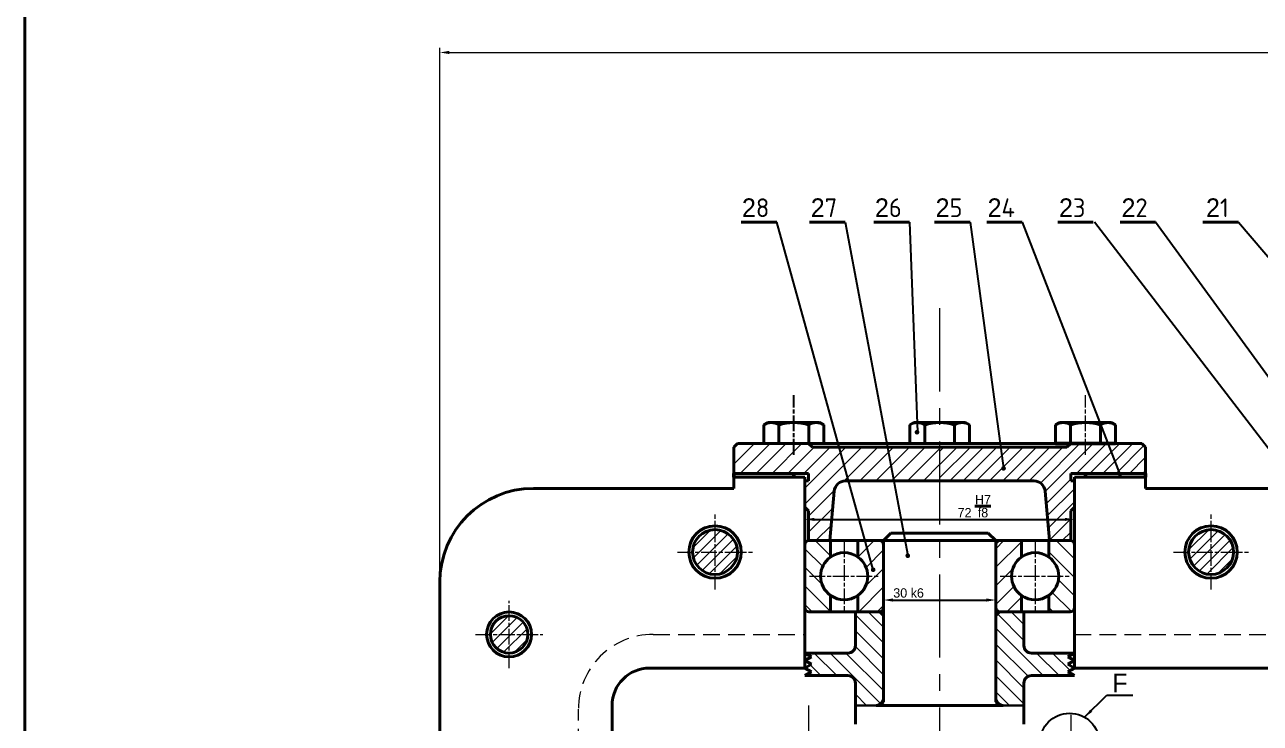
# Model space of a CAD drawing. Header units: millimetres. Extents: x -190 to 12889, y -227 to 3957.
# Drawn here: x 6903 to 7233, y 3325.6 to 3512.2 of the extents above; entities that cross this region are included whole.
import ezdxf

# ---------------------------------------------------------------- set-up
doc = ezdxf.new("R2010")
doc.units = ezdxf.units.MM
doc.header["$LTSCALE"] = 0.7
doc.header["$PDMODE"] = 35
doc.header["$PDSIZE"] = -4
for name, pattern in [('AM_ISO08W050', [18, 12, -1.5, 3, -1.5]), ('AM_ISO08W050x2', [9, 6, -0.75, 1.5, -0.75]), ('CENTER', [50.8, 31.75, -6.35, 6.35, -6.35]), ('HIDDEN', [9.525, 6.35, -3.175])]:
    doc.linetypes.add(name, pattern=pattern)
doc.layers.get('0').update_dxf_attribs({"color": 255})
for name, color, linetype, lineweight in [('AM_5', 10, 'Continuous', 25), ('AM_7', 4, 'AM_ISO08W050', 25), ('AM_8', 1, 'Continuous', 25), ('CON', 7, 'Continuous', 50), ('khuat', 6, 'HIDDEN', 13), ('manh', 1, 'Continuous', 13), ('net dam', 7, 'Continuous', 40), ('Net_chinh', 7, 'Continuous', 30), ('Nét đậm', 7, 'Continuous', 40), ('tam', 4, 'CENTER', 13)]:
    doc.layers.add(name, color=color, linetype=linetype, lineweight=lineweight)
doc.dimstyles.new('ISO-25', dxfattribs={"dimtxt": 2.5, "dimasz": 2.5, "dimexe": 1.25, "dimexo": 0.625, "dimtad": 1, "dimtxsty": 'Standard', "dimcen": 2.5, "dimadec": 0, "dimazin": 0, "dimtfac": 1, "dimtmove": 0, "dimatfit": 3, "dimfxl": 1, "dimarcsym": 0})
doc.dimstyles.new('ISO-25$0', dxfattribs={"dimtxt": 3.5, "dimasz": 2.5, "dimexe": 1.25, "dimexo": 0.625, "dimtad": 1, "dimtoh": 1, "dimtxsty": 'Standard', "dimcen": 2.5, "dimclrd": 3, "dimclre": 3, "dimclrt": 2, "dimadec": 0, "dimazin": 0, "dimtfac": 1, "dimtmove": 0, "dimatfit": 3, "dimfxl": 1, "dimlwd": 13, "dimlwe": 13, "dimarcsym": 0})
pattern_1 = [(45, (6426.5805, 2720.5655), (-2.474874, 2.474874), [])]
pattern_2 = [(135, (6426.5805, 2720.5655), (-2.474874, -2.474874), [])]

# ---------------------------------------------------------------- blocks, each defined once
blk = doc.blocks.new('*D804')
at = {"layer": 'Defpoints', "color": 0, "transparency": 16777216}
for p in [(7183.37, 3386.49), (7111.37, 3382.57), (7183.37, 3380.07)]:
    blk.add_point(p, dxfattribs=at)
at = {"layer": 'net dam', "color": 0, "lineweight": -2, "transparency": 16777216}
for p, q in [((7183.37, 3385.87), (7183.37, 3378.82)), ((7111.37, 3381.94), (7111.37, 3378.82)), ((7113.87, 3380.07), (7180.87, 3380.07))]:
    blk.add_line(p, q, dxfattribs=at)
at = {"layer": 'net dam', "color": 0, "transparency": 16777216}
for points in [[(7113.87, 3380.48), (7113.87, 3379.65), (7111.37, 3380.07)], [(7180.87, 3380.48), (7180.87, 3379.65), (7183.37, 3380.07)]]:
    blk.add_solid(points, dxfattribs=at)
at = {"layer": 'net dam', "color": 0, "transparency": 16777216, "insert": (7156.62, 3383.61), "char_height": 2.5, "attachment_point": 5}
blk.add_mtext('72{}{\\C2; \\SH7/f8;}', dxfattribs=at)
blk = doc.blocks.new('*D805')
at = {"color": 0, "lineweight": -2, "transparency": 16777216}
for p, q in [((7162.37, 3357.11), (7162.37, 3359.77)), ((7132.37, 3358.7), (7132.37, 3357.27)), ((7134.87, 3358.52), (7159.87, 3358.52))]:
    blk.add_line(p, q, dxfattribs=at)
at = {"color": 0, "transparency": 16777216}
for points in [[(7134.87, 3358.94), (7134.87, 3358.1), (7132.37, 3358.52)], [(7159.87, 3358.94), (7159.87, 3358.1), (7162.37, 3358.52)]]:
    blk.add_solid(points, dxfattribs=at)
at = {"layer": 'Defpoints', "color": 0, "transparency": 16777216}
for p in [(7132.37, 3359.32), (7162.37, 3358.52), (7162.37, 3356.49)]:
    blk.add_point(p, dxfattribs=at)
at = {"color": 0, "transparency": 16777216, "insert": (7139.07, 3360.4), "char_height": 2.5, "attachment_point": 5}
blk.add_mtext('30{}{\\C2; k6}', dxfattribs=at)
blk = doc.blocks.new('*D823')
at = {"layer": 'AM_5', "color": 3, "linetype": 'Continuous', "lineweight": 13, "transparency": 16777216}
for p, q in [((7013.87, 3363.97), (7013.87, 3506.06)), ((7525.87, 3363.97), (7525.87, 3506.06)), ((7016.37, 3504.81), (7523.37, 3504.81))]:
    blk.add_line(p, q, dxfattribs=at)
at = {"layer": 'AM_5', "color": 3, "transparency": 16777216}
for points in [[(7016.37, 3505.23), (7016.37, 3504.39), (7013.87, 3504.81)], [(7523.37, 3505.23), (7523.37, 3504.39), (7525.87, 3504.81)]]:
    blk.add_solid(points, dxfattribs=at)
at = {"layer": 'Defpoints', "color": 0, "transparency": 16777216}
for p in [(7525.87, 3504.81), (7013.87, 3363.35), (7525.87, 3363.35)]:
    blk.add_point(p, dxfattribs=at)
at = {"layer": 'AM_5', "color": 2, "transparency": 16777216, "insert": (7269.87, 3507.19), "char_height": 3.5, "attachment_point": 5}
blk.add_mtext('512', dxfattribs=at)

msp = doc.modelspace()

# ---------------------------------------------------------------- hatches: boundary and pattern name
h = msp.add_hatch(color=1)
h.dxf.hatch_style = 1
h.paths.add_polyline_path([(7108.4017, 3391.3451), (7108.4017, 3392.3463), (7092.3728, 3392.3463), (7092.3728, 3391.3451)])
h = msp.add_hatch(color=1)
h.dxf.hatch_style = 1
h.paths.add_polyline_path([(7186.3439, 3392.3463), (7186.3439, 3391.3451), (7202.3728, 3391.3451), (7202.3728, 3392.3463)])
at = {"layer": 'AM_8'}
h = msp.add_hatch(color=256, dxfattribs=at)
edge = h.paths.add_edge_path(flags=0)
edge.add_arc((7141.3244, 3403.3494), 0.625, 0, 360)
h = msp.add_hatch(color=256, dxfattribs=at)
edge = h.paths.add_edge_path(flags=0)
edge.add_arc((7164.4415, 3393.7039), 0.625, 0, 360)
h = msp.add_hatch(color=256, dxfattribs=at)
edge = h.paths.add_edge_path()
edge.add_arc((7195.5582, 3391.8543), 0.4442, 0, 360)
h = msp.add_hatch(color=256, dxfattribs=at)
edge = h.paths.add_edge_path(flags=0)
edge.add_arc((7138.8528, 3370.3653), 0.625, 0, 360)
h = msp.add_hatch(color=256, dxfattribs=at)
edge = h.paths.add_edge_path(flags=0)
edge.add_arc((7129.6142, 3366.6215), 0.625, 0, 360)
at = {"layer": 'manh'}
h = msp.add_hatch(dxfattribs=at)
h.set_pattern_fill('_USER', color=1, scale=3, angle=45, pattern_type=0)
h.set_pattern_definition([(45, (6426.5805, 2720.5655), (-2.12132, 2.12132), [])])
edge = h.paths.add_edge_path()
edge.add_line((7112.3728, 3392.3463), (7112.3728, 3390.3463))
edge.add_line((7112.3728, 3390.3463), (7111.3728, 3390.3463))
edge.add_line((7111.3728, 3390.3463), (7111.3728, 3383.3463))
edge.add_line((7111.3728, 3383.3463), (7112.3728, 3382.3463))
edge.add_line((7112.3728, 3382.3463), (7112.3728, 3374.3863))
edge.add_line((7112.3728, 3374.3863), (7118.0565, 3374.3863))
edge.add_line((7118.0565, 3374.3863), (7119.2134, 3387.6098))
edge.add_arc((7122.1997, 3387.3485), 2.9978, 90, 175, ccw=False)
edge.add_line((7122.1997, 3390.3463), (7147.3728, 3390.3463))
edge.add_line((7147.3728, 3390.3463), (7147.3728, 3399.3463))
edge.add_line((7147.3728, 3399.3463), (7113.3728, 3399.3463))
edge.add_line((7113.3728, 3399.3463), (7112.3728, 3400.3463))
edge.add_line((7112.3728, 3400.3463), (7093.3728, 3400.3463))
edge.add_line((7093.3728, 3400.3463), (7092.3728, 3399.3463))
edge.add_line((7092.3728, 3399.3463), (7092.3728, 3392.3463))
edge.add_line((7092.3728, 3392.3463), (7112.3728, 3392.3463))
h = msp.add_hatch(dxfattribs=at)
h.set_pattern_fill('_USER', color=1, scale=2.5, angle=45, pattern_type=0)
h.set_pattern_definition([(45, (3667.902, 1308.215), (-1.767767, 1.767767), [])])
edge = h.paths.add_edge_path()
edge.add_line((7192.3177, 3400.3463), (7182.3728, 3400.3463))
edge.add_line((7182.3728, 3400.3463), (7181.3728, 3399.3463))
edge.add_line((7181.3728, 3399.3463), (7147.3728, 3399.3463))
edge.add_line((7147.3728, 3399.3463), (7147.3728, 3397.3463))
edge.add_line((7147.3728, 3397.3463), (7147.3728, 3390.3463))
edge.add_line((7147.3728, 3390.3463), (7172.5459, 3390.3463))
edge.add_arc((7172.5459, 3387.3485), 2.9978, 5, 90, ccw=False)
edge.add_line((7175.5322, 3387.6098), (7176.6891, 3374.3863))
edge.add_line((7176.6891, 3374.3863), (7182.3728, 3374.3863))
edge.add_line((7182.3728, 3374.3863), (7182.3728, 3382.3463))
edge.add_line((7182.3728, 3382.3463), (7183.3728, 3383.3463))
edge.add_line((7183.3728, 3383.3463), (7183.3728, 3390.3463))
edge.add_line((7183.3728, 3390.3463), (7182.3728, 3390.3463))
edge.add_line((7182.3728, 3390.3463), (7182.3728, 3392.3463))
edge.add_line((7182.3728, 3392.3463), (7195.4094, 3392.3463))
edge.add_line((7195.4094, 3392.3463), (7192.3177, 3400.3463))
h.paths.add_polyline_path([(7202.3728, 3399.3463), (7201.3728, 3400.3463), (7192.3177, 3400.3463), (7195.4094, 3392.3463), (7202.3728, 3392.3463)])
h = msp.add_hatch(dxfattribs=at)
h.set_pattern_fill('_USER', color=1, scale=2, angle=45, pattern_type=0)
h.set_pattern_definition([(45, (5239.5146, 2854.2354), (-1.4142136, 1.4142136), [])])
h.paths.add_polyline_path([(7032.3728, 3354.3451), (7032.3728, 3349.3451), (7037.3728, 3349.3451, 0.41421356)])
h.paths.add_polyline_path([(7032.3728, 3354.3451, 0.41421356), (7027.3728, 3349.3451), (7032.3728, 3349.3451)])
h.paths.add_polyline_path([(7032.3728, 3349.3451), (7027.3728, 3349.3451, 0.41421356), (7032.3728, 3344.3451)])
h.paths.add_polyline_path([(7037.3728, 3349.3451), (7032.3728, 3349.3451), (7032.3728, 3344.3451, 0.41421356)])
h.paths.add_polyline_path([(7087.3728, 3377.3451), (7087.3728, 3371.3451), (7093.3728, 3371.3451, 0.41421356)])
h.paths.add_polyline_path([(7087.3728, 3377.3451, 0.41421356), (7081.3728, 3371.3451), (7087.3728, 3371.3451)])
h.paths.add_polyline_path([(7087.3728, 3371.3451), (7081.3728, 3371.3451, 0.41421356), (7087.3728, 3365.3451)])
h.paths.add_polyline_path([(7093.3728, 3371.3451), (7087.3728, 3371.3451), (7087.3728, 3365.3451, 0.41421356)])
h.paths.add_polyline_path([(7219.8728, 3377.3451, 0.41421356), (7213.8728, 3371.3451), (7219.8728, 3371.3451)])
h.paths.add_polyline_path([(7219.8728, 3371.3451), (7213.8728, 3371.3451, 0.41421356), (7219.8728, 3365.3451)])
h.paths.add_polyline_path([(7225.8728, 3371.3451), (7219.8728, 3371.3451), (7219.8728, 3365.3451, 0.41421356)])
h.paths.add_polyline_path([(7219.8728, 3377.3451), (7219.8728, 3371.3451), (7225.8728, 3371.3451, 0.41421356)])
h.paths.add_polyline_path([(7407.3728, 3377.3451), (7407.3728, 3371.3451), (7413.3728, 3371.3451, 0.41421356)])
h.paths.add_polyline_path([(7407.3728, 3377.3451, 0.41421356), (7401.3728, 3371.3451), (7407.3728, 3371.3451)])
h.paths.add_polyline_path([(7407.3728, 3371.3451), (7401.3728, 3371.3451, 0.41421356), (7407.3728, 3365.3451)])
h.paths.add_polyline_path([(7413.3728, 3371.3451), (7407.3728, 3371.3451), (7407.3728, 3365.3451, 0.41421356)])
h.paths.add_polyline_path([(7507.3728, 3354.3451, 0.41421356), (7502.3728, 3349.3451), (7507.3728, 3349.3451)])
h.paths.add_polyline_path([(7507.3728, 3354.3451), (7507.3728, 3349.3451), (7512.3728, 3349.3451, 0.41421356)])
h.paths.add_polyline_path([(7512.3728, 3349.3451), (7507.3728, 3349.3451), (7507.3728, 3344.3451, 0.41421356)])
h.paths.add_polyline_path([(7507.3728, 3349.3451), (7502.3728, 3349.3451, 0.41421356), (7507.3728, 3344.3451)])
h.paths.add_polyline_path([(7507.3728, 3372.3437, 0.41421356), (7504.3728, 3369.3437), (7507.3728, 3369.3437)])
h.paths.add_polyline_path([(7507.3728, 3372.3437), (7507.3728, 3369.3437), (7510.3728, 3369.3437, 0.41421356)])
h.paths.add_polyline_path([(7510.3728, 3369.3437), (7507.3728, 3369.3437), (7507.3728, 3366.3437, 0.41421356)])
h.paths.add_polyline_path([(7507.3728, 3369.3437), (7504.3728, 3369.3437, 0.41421356), (7507.3728, 3366.3437)])
h.paths.add_polyline_path([(7507.3728, 3231.3451, 0.41421356), (7502.3728, 3226.3451), (7507.3728, 3226.3451)])
h.paths.add_polyline_path([(7507.3728, 3231.3451), (7507.3728, 3226.3451), (7512.3728, 3226.3451, 0.41421356)])
h.paths.add_polyline_path([(7512.3728, 3226.3451), (7507.3728, 3226.3451), (7507.3728, 3221.3451, 0.41421356)])
h.paths.add_polyline_path([(7507.3728, 3226.3451), (7502.3728, 3226.3451, 0.41421356), (7507.3728, 3221.3451)])
h.paths.add_polyline_path([(7407.3728, 3210.3451, 0.37620309), (7401.4246, 3205.1318), (7401.6852, 3204.3451), (7407.3728, 3204.3451)])
h.paths.add_polyline_path([(7407.3728, 3204.3451), (7401.6852, 3204.3451), (7403.0705, 3200.163, 0.20259403), (7407.3728, 3198.3451)])
h.paths.add_polyline_path([(7413.3728, 3204.3451), (7407.3728, 3204.3451), (7407.3728, 3198.3451, 0.41421356)])
h.paths.add_polyline_path([(7407.3728, 3210.3451), (7407.3728, 3204.3451), (7413.3728, 3204.3451, 0.41421356)])
h.paths.add_polyline_path([(7401.6852, 3204.3451), (7401.3728, 3204.3451, 0.19523589), (7403.0705, 3200.163)])
h.paths.add_polyline_path([(7219.8728, 3210.3451, 0.41421356), (7213.8728, 3204.3451), (7219.8728, 3204.3451)])
h.paths.add_polyline_path([(7219.8728, 3204.3451), (7213.8728, 3204.3451, 0.41421356), (7219.8728, 3198.3451)])
h.paths.add_polyline_path([(7225.8728, 3204.3451), (7219.8728, 3204.3451), (7219.8728, 3198.3451, 0.41421356)])
h.paths.add_polyline_path([(7219.8728, 3210.3451), (7219.8728, 3204.3451), (7225.8728, 3204.3451, 0.41421356)])
h.paths.add_polyline_path([(7087.3728, 3210.3451), (7087.3728, 3204.3451), (7093.3728, 3204.3451, 0.41421356)])
h.paths.add_polyline_path([(7087.3728, 3210.3451, 0.41421356), (7081.3728, 3204.3451), (7087.3728, 3204.3451)])
h.paths.add_polyline_path([(7087.3728, 3204.3451), (7081.3728, 3204.3451, 0.41421356), (7087.3728, 3198.3451)])
h.paths.add_polyline_path([(7093.3728, 3204.3451), (7087.3728, 3204.3451), (7087.3728, 3198.3451, 0.41421356)])
h.paths.add_polyline_path([(7032.3728, 3209.3451), (7032.3728, 3206.3451), (7035.3728, 3206.3451, 0.41421356)])
h.paths.add_polyline_path([(7032.3728, 3209.3451, 0.41421356), (7029.3728, 3206.3451), (7032.3728, 3206.3451)])
h.paths.add_polyline_path([(7032.3728, 3206.3451), (7031.2242, 3206.3451), (7030.2873, 3204.1886, 0.19456239), (7032.3728, 3203.3451)])
h.paths.add_polyline_path([(7035.3728, 3206.3451), (7032.3728, 3206.3451), (7032.3728, 3203.3451, 0.41421356)])
h.paths.add_polyline_path([(7031.2242, 3206.3451), (7029.3728, 3206.3451, 0.2032696), (7030.2873, 3204.1886)])
h.paths.add_polyline_path([(7032.3728, 3231.3451, 0.41421356), (7027.3728, 3226.3451), (7032.3728, 3226.3451)])
h.paths.add_polyline_path([(7032.3728, 3226.3451), (7027.3728, 3226.3451, 0.41421356), (7032.3728, 3221.3451)])
h.paths.add_polyline_path([(7037.3728, 3226.3451), (7032.3728, 3226.3451), (7032.3728, 3221.3451, 0.41421356)])
h.paths.add_polyline_path([(7032.3728, 3231.3451), (7032.3728, 3226.3451), (7037.3728, 3226.3451, 0.41421356)])
h = msp.add_hatch(dxfattribs=at)
h.set_pattern_fill('_U', color=256, scale=3.5, angle=135, style=0, pattern_type=0)
h.set_pattern_definition(pattern_2)
edge = h.paths.add_edge_path()
edge.add_line((7118.2188, 3370.0106), (7118.2188, 3374.3863))
edge.add_line((7118.2188, 3374.3863), (7112.4728, 3374.3863))
edge.add_arc((7112.4728, 3373.2863), 1.1, 90, 180)
edge.add_line((7111.3728, 3373.2863), (7111.3728, 3356.4863))
edge.add_arc((7112.4728, 3356.4863), 1.1, 180, 270)
edge.add_line((7112.4728, 3355.3863), (7118.2188, 3355.3863))
edge.add_line((7118.2188, 3355.3863), (7118.2188, 3359.7619))
edge.add_arc((7121.8728, 3364.8863), 6.2937, 125.491388, 234.508612, ccw=False)
h = msp.add_hatch(dxfattribs=at)
h.set_pattern_fill('_U', color=256, scale=3.5, angle=45, style=0, pattern_type=0)
h.set_pattern_definition(pattern_1)
edge = h.paths.add_edge_path()
edge.add_line((7125.5268, 3355.3863), (7131.2728, 3355.3863))
edge.add_arc((7131.2728, 3356.4863), 1.1, 270, 360)
edge.add_line((7132.3728, 3356.4863), (7132.3728, 3373.2863))
edge.add_arc((7131.2728, 3373.2863), 1.1, 360, 450)
edge.add_line((7131.2728, 3374.3863), (7125.5268, 3374.3863))
edge.add_line((7125.5268, 3374.3863), (7125.5268, 3370.0106))
edge.add_arc((7121.8728, 3364.8863), 6.2937, -54.508612, 54.508612, ccw=False)
edge.add_line((7125.5268, 3359.7619), (7125.5268, 3355.3863))
h = msp.add_hatch(dxfattribs=at)
h.set_pattern_fill('_U', color=256, scale=3.5, angle=45, style=0, pattern_type=0)
h.set_pattern_definition(pattern_1)
edge = h.paths.add_edge_path()
edge.add_line((7169.2188, 3370.0106), (7169.2188, 3374.3863))
edge.add_line((7169.2188, 3374.3863), (7163.4728, 3374.3863))
edge.add_arc((7163.4728, 3373.2863), 1.1, 90, 180)
edge.add_line((7162.3728, 3373.2863), (7162.3728, 3356.4863))
edge.add_arc((7163.4728, 3356.4863), 1.1, 180, 270)
edge.add_line((7163.4728, 3355.3863), (7169.2188, 3355.3863))
edge.add_line((7169.2188, 3355.3863), (7169.2188, 3359.7619))
edge.add_arc((7172.8728, 3364.8863), 6.2937, 125.491388, 234.508612, ccw=False)
h = msp.add_hatch(dxfattribs=at)
h.set_pattern_fill('_U', color=256, scale=3.5, angle=135, style=0, pattern_type=0)
h.set_pattern_definition(pattern_2)
edge = h.paths.add_edge_path()
edge.add_line((7176.5268, 3355.3863), (7182.2728, 3355.3863))
edge.add_arc((7182.2728, 3356.4863), 1.1, 270, 360)
edge.add_line((7183.3728, 3356.4863), (7183.3728, 3373.2863))
edge.add_arc((7182.2728, 3373.2863), 1.1, 360, 450)
edge.add_line((7182.2728, 3374.3863), (7176.5268, 3374.3863))
edge.add_line((7176.5268, 3374.3863), (7176.5268, 3370.0106))
edge.add_arc((7172.8728, 3364.8863), 6.2937, -54.508612, 54.508612, ccw=False)
edge.add_line((7176.5268, 3359.7619), (7176.5268, 3355.3863))
h = msp.add_hatch(dxfattribs=at)
h.set_pattern_fill('_USER', color=1, scale=3, angle=135, style=0, pattern_type=0)
h.set_pattern_definition([(135, (2254.031, 3257.259), (-2.1213203, -2.1213203), [])])
h.paths.add_polyline_path([(7132.3728, 3354.3863), (7131.3728, 3355.3863), (7124.8728, 3355.3863), (7124.8728, 3346.3451, -0.41421356), (7122.8728, 3344.3451), (7111.3728, 3344.3451), (7113.1049, 3343.3451), (7111.3728, 3342.3451), (7113.1049, 3341.3451), (7111.3728, 3340.3451), (7113.1049, 3339.3451), (7111.3728, 3338.3451), (7122.8728, 3338.3451, -0.41421356), (7124.8728, 3336.3451), (7124.8728, 3330.3437), (7130.3728, 3330.3437, 0.41421356), (7132.3728, 3332.3437)])
h.paths.add_polyline_path([(7169.8728, 3346.3451), (7169.8728, 3355.3863), (7163.3728, 3355.3863), (7162.3728, 3354.3863), (7162.3728, 3332.3437, 0.41421356), (7164.3728, 3330.3437), (7169.8728, 3330.3437), (7169.8728, 3336.3451, -0.41421356), (7171.8728, 3338.3451), (7183.3728, 3338.3451), (7181.6408, 3339.3451), (7183.3728, 3340.3451), (7181.6408, 3341.3451), (7183.3728, 3342.3451), (7181.6408, 3343.3451), (7183.3728, 3344.3451), (7171.8728, 3344.3451, -0.41421356)])

# ---------------------------------------------------------------- linework, layer by layer
at = {"layer": 'AM_7', "linetype": 'AM_ISO08W050x2'}
msp.add_line((7108.4017, 3397.3463), (7108.4017, 3413.2455), dxfattribs=at)
at = {"layer": 'AM_8'}
for p, q in [((7129.5796, 3366.5964), (7103.8529, 3459.5109)), ((7122.103, 3459.5109), (7138.8956, 3370.3779)), ((7139.2953, 3459.5109), (7141.4324, 3403.3863)), ((7155.5059, 3459.5109), (7164.4642, 3393.7177)), ((7169.4534, 3459.5109), (7195.5842, 3391.8937)), ((7291.2648, 3325.8393), (7188.7404, 3459.5109)), ((7317.9793, 3304.1734), (7205.0585, 3459.5109)), ((7227.1929, 3459.5109), (7305.2204, 3367.3944))]:
    msp.add_line(p, q, dxfattribs=at)
msp.add_circle((7182.0884, 3320.3529), 7.9405, dxfattribs=at)
at = {"layer": 'CON'}
for p, q in [((7112.3728, 3400.3463), (7112.3728, 3400.3463)), ((7178.3439, 3400.3463), (7194.3439, 3400.3463)), ((7092.3728, 3392.3463), (7092.3728, 3391.3451)), ((7108.4017, 3392.3463), (7108.4017, 3391.3451)), ((7186.3439, 3392.3463), (7186.3439, 3391.3451)), ((7202.3728, 3392.3463), (7202.3728, 3391.3451)), ((7111.3728, 3383.3463), (7111.3728, 3383.3463))]:
    msp.add_line(p, q, dxfattribs=at)
at = {"layer": 'khuat'}
msp.add_lwpolyline([(7111.3728, 3226.3451), (7070.8728, 3226.3451, -0.41421356), (7050.8728, 3246.3451), (7050.8728, 3329.3451, -0.41421356), (7070.8728, 3349.3451), (7111.3728, 3349.3451)], format="xyb", dxfattribs=at)
msp.add_lwpolyline([(7183.3728, 3349.3451), (7262.3728, 3349.3451)], dxfattribs=at)
at = {"layer": 'net dam'}
for p, q in [((6902.9903, 3957.0433), (6902.9903, 3116.0433)), ((7103.8529, 3459.5109), (7094.3529, 3459.5109)), ((7094.3529, 3459.5109), (7103.8529, 3459.5109)), ((7122.103, 3459.5109), (7112.603, 3459.5109)), ((7112.603, 3459.5109), (7122.103, 3459.5109)), ((7139.2953, 3459.5109), (7129.7953, 3459.5109)), ((7129.7953, 3459.5109), (7139.2953, 3459.5109)), ((7155.5059, 3459.5109), (7146.0059, 3459.5109)), ((7146.0059, 3459.5109), (7155.5059, 3459.5109)), ((7159.9534, 3459.5109), (7169.4534, 3459.5109)), ((7178.9085, 3459.5109), (7188.4085, 3459.5109)), ((7195.5585, 3459.5109), (7205.0585, 3459.5109)), ((7217.6929, 3459.5109), (7227.1929, 3459.5109)), ((7101.5289, 3405.9463), (7100.4017, 3405.2955)), ((7101.5289, 3405.9463), (7115.2745, 3405.9463)), ((7115.2745, 3405.9463), (7116.4017, 3405.2955)), ((7140.5, 3405.9463), (7139.3728, 3405.2955)), ((7179.4711, 3405.9463), (7178.3439, 3405.2955)), ((7179.4711, 3405.9463), (7193.2168, 3405.9463)), ((7179.4711, 3405.9463), (7193.2168, 3405.9463)), ((7193.2168, 3405.9463), (7194.3439, 3405.2955)), ((7100.4017, 3400.3463), (7100.4017, 3405.2955)), ((7104.4017, 3400.3463), (7104.4017, 3405.26)), ((7112.4017, 3400.3463), (7112.4017, 3405.26)), ((7116.4017, 3400.3463), (7116.4017, 3405.2955)), ((7178.3439, 3400.3463), (7178.3439, 3405.2955)), ((7182.3439, 3400.3463), (7182.3439, 3405.26)), ((7190.3439, 3400.3463), (7190.3439, 3405.26)), ((7194.3439, 3400.3463), (7194.3439, 3405.2955)), ((7194.3439, 3400.9971), (7194.3439, 3405.2955)), ((7093.3728, 3400.3463), (7092.3728, 3399.3463)), ((7092.3728, 3399.3463), (7092.3728, 3392.3463)), ((7093.3728, 3400.3463), (7201.3728, 3400.3463)), ((7113.3728, 3399.3463), (7112.3728, 3400.3463)), ((7113.3728, 3399.3463), (7181.3728, 3399.3463)), ((7181.3728, 3399.3463), (7182.3728, 3400.3463)), ((7202.3728, 3399.3463), (7201.3728, 3400.3463)), ((7202.3728, 3399.3463), (7202.3728, 3392.3463)), ((7092.3728, 3392.3463), (7112.3728, 3392.3463)), ((7092.3728, 3392.3463), (7092.3728, 3391.3451)), ((7092.3728, 3388.3451), (7092.3728, 3391.3451)), ((7092.3728, 3391.3451), (7111.3728, 3391.3451)), ((7111.3728, 3340.3451), (7111.3728, 3391.3451)), ((7111.3728, 3390.3463), (7112.3728, 3390.3463)), ((7112.3728, 3392.3463), (7112.3728, 3390.3463)), ((7122.1997, 3390.3463), (7172.5459, 3390.3463)), ((7202.3728, 3392.3463), (7182.3728, 3392.3463)), ((7182.3728, 3392.3463), (7182.3728, 3390.3463)), ((7183.3728, 3390.3463), (7182.3728, 3390.3463)), ((7183.3728, 3340.3451), (7183.3728, 3391.3451)), ((7202.3728, 3391.3451), (7183.3728, 3391.3451)), ((7202.3728, 3392.3463), (7202.3728, 3391.3451)), ((7202.3728, 3388.3451), (7202.3728, 3391.3451)), ((7118.0565, 3374.3863), (7119.2134, 3387.6098)), ((7176.6891, 3374.3863), (7175.5322, 3387.6098)), ((7111.3728, 3383.3463), (7112.3728, 3382.3463)), ((7183.3728, 3383.3463), (7182.3728, 3382.3463)), ((7183.3728, 3383.3463), (7183.3728, 3383.3463)), ((7112.3728, 3382.3463), (7112.3728, 3374.3863)), ((7182.3728, 3382.3463), (7182.3728, 3374.3863)), ((7132.3728, 3374.3858), (7134.3728, 3376.3858)), ((7134.3728, 3376.3858), (7160.3728, 3376.3858)), ((7162.3728, 3374.3858), (7160.3728, 3376.3858)), ((7118.2188, 3374.3863), (7112.4728, 3374.3863)), ((7118.2188, 3374.3863), (7125.5268, 3374.3863)), ((7118.2188, 3370.0106), (7118.2188, 3374.3863)), ((7131.2728, 3374.3863), (7125.5268, 3374.3863)), ((7125.5268, 3370.0106), (7125.5268, 3374.3863)), ((7131.2728, 3374.3863), (7132.3728, 3374.3863)), ((7132.3728, 3374.3858), (7162.3728, 3374.3858)), ((7132.3728, 3373.2863), (7132.3728, 3374.3858)), ((7132.3728, 3373.2863), (7132.3728, 3356.4863)), ((7162.3728, 3374.3863), (7163.4728, 3374.3863)), ((7162.3728, 3374.3858), (7162.3728, 3373.2863)), ((7162.3728, 3373.2863), (7162.3728, 3356.4863)), ((7163.4728, 3374.3863), (7169.2188, 3374.3863)), ((7169.2188, 3374.3863), (7176.5268, 3374.3863)), ((7169.2188, 3370.0106), (7169.2188, 3374.3863)), ((7176.5268, 3374.3863), (7182.2728, 3374.3863)), ((7176.5268, 3370.0106), (7176.5268, 3374.3863)), ((7118.2188, 3355.3863), (7118.2188, 3359.7619)), ((7125.5268, 3355.3863), (7125.5268, 3359.7619)), ((7169.2188, 3355.3863), (7169.2188, 3359.7619)), ((7176.5268, 3355.3863), (7176.5268, 3359.7619)), ((7132.3728, 3356.4863), (7132.3728, 3354.3863)), ((7162.3728, 3356.4863), (7162.3728, 3354.3863)), ((7118.2188, 3355.3863), (7112.4728, 3355.3863)), ((7118.2188, 3355.3863), (7125.5268, 3355.3863)), ((7124.8728, 3346.3451), (7124.8728, 3355.3863)), ((7125.5268, 3355.3863), (7132.3728, 3355.3863)), ((7131.3728, 3355.3863), (7132.3728, 3354.3863)), ((7132.3728, 3354.3863), (7132.3728, 3331.3437)), ((7162.3728, 3355.3863), (7163.4728, 3355.3863)), ((7163.3728, 3355.3863), (7162.3728, 3354.3863)), ((7162.3728, 3354.3863), (7162.3728, 3331.3437)), ((7169.2188, 3355.3863), (7163.4728, 3355.3863)), ((7169.2188, 3355.3863), (7176.5268, 3355.3863)), ((7169.8728, 3346.3451), (7169.8728, 3355.3863)), ((7182.2728, 3355.3863), (7176.5268, 3355.3863)), ((7122.8728, 3344.3451), (7111.3728, 3344.3451)), ((7113.1049, 3343.3451), (7111.3728, 3344.3451)), ((7113.1049, 3343.3451), (7111.3728, 3342.3451)), ((7183.3728, 3344.3451), (7171.8728, 3344.3451)), ((7181.6408, 3343.3451), (7183.3728, 3344.3451)), ((7181.6408, 3343.3451), (7183.3728, 3342.3451)), ((7113.1049, 3341.3451), (7111.3728, 3342.3451)), ((7113.1049, 3341.3451), (7111.3728, 3340.3451)), ((7113.1049, 3339.3451), (7111.3728, 3340.3451)), ((7181.6408, 3341.3451), (7183.3728, 3342.3451)), ((7181.6408, 3341.3451), (7183.3728, 3340.3451)), ((7181.6408, 3339.3451), (7183.3728, 3340.3451)), ((7113.1049, 3339.3451), (7111.3728, 3338.3451)), ((7122.8728, 3338.3451), (7111.3728, 3338.3451)), ((7183.3728, 3338.3451), (7171.8728, 3338.3451)), ((7181.6408, 3339.3451), (7183.3728, 3338.3451)), ((7124.8728, 3330.3437), (7124.8728, 3336.3451)), ((7169.8728, 3330.3437), (7169.8728, 3336.3451)), ((7124.8728, 3330.3437), (7124.8728, 3325.3437)), ((7164.3728, 3330.3437), (7130.3728, 3330.3437)), ((7131.3728, 3330.3437), (7132.3728, 3331.3437)), ((7163.3728, 3330.3437), (7162.3728, 3331.3437)), ((7169.8728, 3330.3437), (7169.8728, 3325.3437))]:
    msp.add_line(p, q, dxfattribs=at)
for points in [[(7092.3728, 3187.3451), (7038.8728, 3187.3451, -0.41421356), (7013.8728, 3212.3451), (7013.8728, 3363.3451, -0.41421356), (7038.8728, 3388.3451), (7092.3728, 3388.3451)], [(7111.3728, 3235.3451), (7069.8728, 3235.3451, -0.41421356), (7059.8728, 3245.3451), (7059.8728, 3330.3451, -0.41421356), (7069.8728, 3340.3451), (7111.3728, 3340.3451)]]:
    msp.add_lwpolyline(points, format="xyb", dxfattribs=at)
for points in [[(7202.3728, 3388.3451), (7237.3728, 3388.3451)], [(7183.3728, 3340.3451), (7262.3728, 3340.3451)]]:
    msp.add_lwpolyline(points, dxfattribs=at)
for centre, radius in [((7087.3728, 3371.3451), 7), ((7087.3728, 3371.3451), 6), ((7032.3728, 3349.3451), 6), ((7032.3728, 3349.3451), 5)]:
    msp.add_circle(centre, radius, dxfattribs=at)
at = {"layer": 'net dam', "extrusion": (0, 0, -1)}
for radius in [7, 6]:
    msp.add_circle((-7219.8728, 3371.3451), radius, dxfattribs=at)
at = {"layer": 'net dam'}
for centre, radius, start, end in [((7102.4017, 3402.6889), 3.2574, 52.121121, 127.878879), ((7108.4017, 3393.9463), 12, 70.528779, 109.471221), ((7114.4017, 3402.6889), 3.2574, 52.121121, 127.878879), ((7180.3439, 3402.6889), 3.2574, 52.121121, 127.878879), ((7186.3439, 3393.9463), 12, 70.528779, 109.471221), ((7192.3439, 3402.6889), 3.2574, 52.121121, 127.878879), ((7122.1997, 3387.3485), 2.9978, 90, 175), ((7172.5459, 3387.3485), 2.9978, 5, 90), ((7112.4728, 3373.2863), 1.1, 90, 180), ((7131.2728, 3373.2863), 1.1, 0, 90), ((7163.4728, 3373.2863), 1.1, 90, 180), ((7182.2728, 3373.2863), 1.1, 0, 90), ((7121.8728, 3364.8863), 6.2937, 125.491388, 234.508612), ((7121.8728, 3364.8863), 6.2937, 54.508612, 125.491388), ((7121.8728, 3364.8863), 6.2937, 305.491388, 54.508612), ((7172.8728, 3364.8863), 6.2937, 125.491388, 234.508612), ((7172.8728, 3364.8863), 6.2937, 54.508612, 125.491388), ((7172.8728, 3364.8863), 6.2937, 305.491388, 54.508612), ((7121.8728, 3364.8863), 6.2937, 234.508612, 305.491388), ((7172.8728, 3364.8863), 6.2937, 234.508612, 305.491388), ((7112.4728, 3356.4863), 1.1, 180, 270), ((7131.2728, 3356.4863), 1.1, 270, 0), ((7163.4728, 3356.4863), 1.1, 180, 270), ((7182.2728, 3356.4863), 1.1, 270, 0), ((7122.8728, 3346.3451), 2, 270, 0), ((7171.8728, 3346.3451), 2, 180, 270), ((7122.8728, 3336.3451), 2, 0, 90), ((7171.8728, 3336.3451), 2, 90, 180), ((7130.3728, 3332.3437), 2, 270, 0), ((7164.3728, 3332.3437), 2, 180, 270)]:
    msp.add_arc(centre, radius, start, end, dxfattribs=at)
at = {"layer": 'Net_chinh'}
for p, q in [((7124.8728, 3330.3437), (7130.3728, 3330.3437)), ((7164.3728, 3330.3437), (7169.8728, 3330.3437))]:
    msp.add_line(p, q, dxfattribs=at)
at = {"layer": 'Nét đậm'}
for p, q in [((7140.5, 3405.9463), (7154.2456, 3405.9463)), ((7154.2456, 3405.9463), (7155.3728, 3405.2955)), ((7139.3728, 3400.3463), (7139.3728, 3405.2955)), ((7143.3728, 3400.3463), (7143.3728, 3405.26)), ((7151.3728, 3400.3463), (7151.3728, 3405.26)), ((7155.3728, 3400.3463), (7155.3728, 3405.2955))]:
    msp.add_line(p, q, dxfattribs=at)
for centre, radius, start, end in [((7141.3728, 3402.6889), 3.2574, 52.121121, 127.878879), ((7147.3728, 3393.9463), 12, 70.528779, 109.471221), ((7153.3728, 3402.6889), 3.2574, 52.121121, 127.878879)]:
    msp.add_arc(centre, radius, start, end, dxfattribs=at)
at = {"layer": 'tam'}
for p, q in [((7147.3728, 3436.4785), (7147.3728, 3183.9693)), ((7112.3728, 3330.3451), (7112.3728, 3245.3451)), ((7182.3728, 3327.8466), (7182.3728, 3247.8437))]:
    msp.add_line(p, q, dxfattribs=at)
at = {"layer": 'tam', "linetype": 'AM_ISO08W050x2'}
for p, q in [((7186.3439, 3397.3463), (7186.3439, 3413.2455)), ((7087.3728, 3361.3451), (7087.3728, 3381.3451)), ((7219.8728, 3361.3451), (7219.8728, 3381.3451)), ((7121.8728, 3374.18), (7121.8728, 3355.5926)), ((7172.8728, 3374.18), (7172.8728, 3355.5926)), ((7077.3728, 3371.3451), (7097.3728, 3371.3451)), ((7209.8728, 3371.3451), (7229.8728, 3371.3451)), ((7112.5791, 3364.8863), (7131.1665, 3364.8863)), ((7163.5791, 3364.8863), (7182.1665, 3364.8863)), ((7032.3728, 3340.3451), (7032.3728, 3358.3451)), ((7023.3728, 3349.3451), (7041.3728, 3349.3451))]:
    msp.add_line(p, q, dxfattribs=at)

# ---------------------------------------------------------------- texts
at = {"layer": 'manh', "color": 7, "insert": (7195.5001, 3336.3471), "char_height": 5, "attachment_point": 5}
msp.add_mtext('F', dxfattribs=at)
at = {"layer": 'net dam', "color": 7, "char_height": 5, "attachment_point": 8}
for s, insert in [('2{\\fTCVN 7284|b0|i0|c163|p34;8}', (7098.2279, 3460.8234)), ('2{\\fTCVN 7284|b0|i0|c163|p34;7}', (7116.478, 3460.8234)), ('2{\\fTCVN 7284|b0|i0|c163|p34;6}', (7133.6703, 3460.8234)), ('2{\\fTCVN 7284|b0|i0|c163|p34;5}', (7149.8809, 3460.8234)), ('2{\\fTCVN 7284|b0|i0|c163|p34;4}', (7163.8284, 3460.8234)), ('2{\\fTCVN 7284|b0|i0|c163|p34;3}', (7182.7835, 3460.8234)), ('2{\\fTCVN 7284|b0|i0|c163|p34;1}', (7221.5679, 3460.8234))]:
    msp.add_mtext(s, dxfattribs=dict(at, insert=insert))
at = {"layer": 'net dam', "color": 7, "insert": (7199.4335, 3460.8234), "char_height": 5, "width": 6, "attachment_point": 8}
msp.add_mtext('2{\\fTCVN 7284|b0|i0|c163|p34;2}', dxfattribs=at)

# ---------------------------------------------------------------- dimensions: what is measured, and where the dimension line sits
dim = msp.add_linear_dim(base=(7162.3728, 3358.5214), p1=(7132.3728, 3359.3214), p2=(7162.3728, 3356.4863), text='<>{}{\\C2; k6}', dimstyle='ISO-25', override={"dimtdec": 3})
dim.commit()
dim.dimension.update_dxf_attribs({"geometry": '*D805', "text_midpoint": (7139.0662, 3358.5214), "dimtype": 160})
at = {"layer": 'AM_5'}
dim = msp.add_linear_dim(base=(7525.8728, 3504.8108), p1=(7013.8728, 3363.3451), p2=(7525.8728, 3363.3451), dimstyle='ISO-25$0', override={"dimpost": ''}, dxfattribs=at)
dim.commit()
dim.dimension.update_dxf_attribs({"geometry": '*D823', "text_midpoint": (7269.8728, 3507.1858)})
at = {"layer": 'net dam'}
dim = msp.add_linear_dim(base=(7183.3728, 3380.0678), p1=(7111.3728, 3382.5669), p2=(7183.3728, 3386.4918), text='<>{}{\\C2; \\SH7/f8;}', dimstyle='ISO-25', override={"dimtdec": 3}, dxfattribs=at)
dim.commit()
dim.dimension.update_dxf_attribs({"geometry": '*D804', "text_midpoint": (7156.6233, 3380.0678), "dimtype": 160})

# ---------------------------------------------------------------- leaders
msp.add_leader([(7186.0726, 3327.1914), (7192.0306, 3333.0931), (7198.9351, 3333.0931)], dimstyle='ISO-25', override={"dimgap": 1, "dimtad": 0})

doc.saveas('drawing.dxf')
